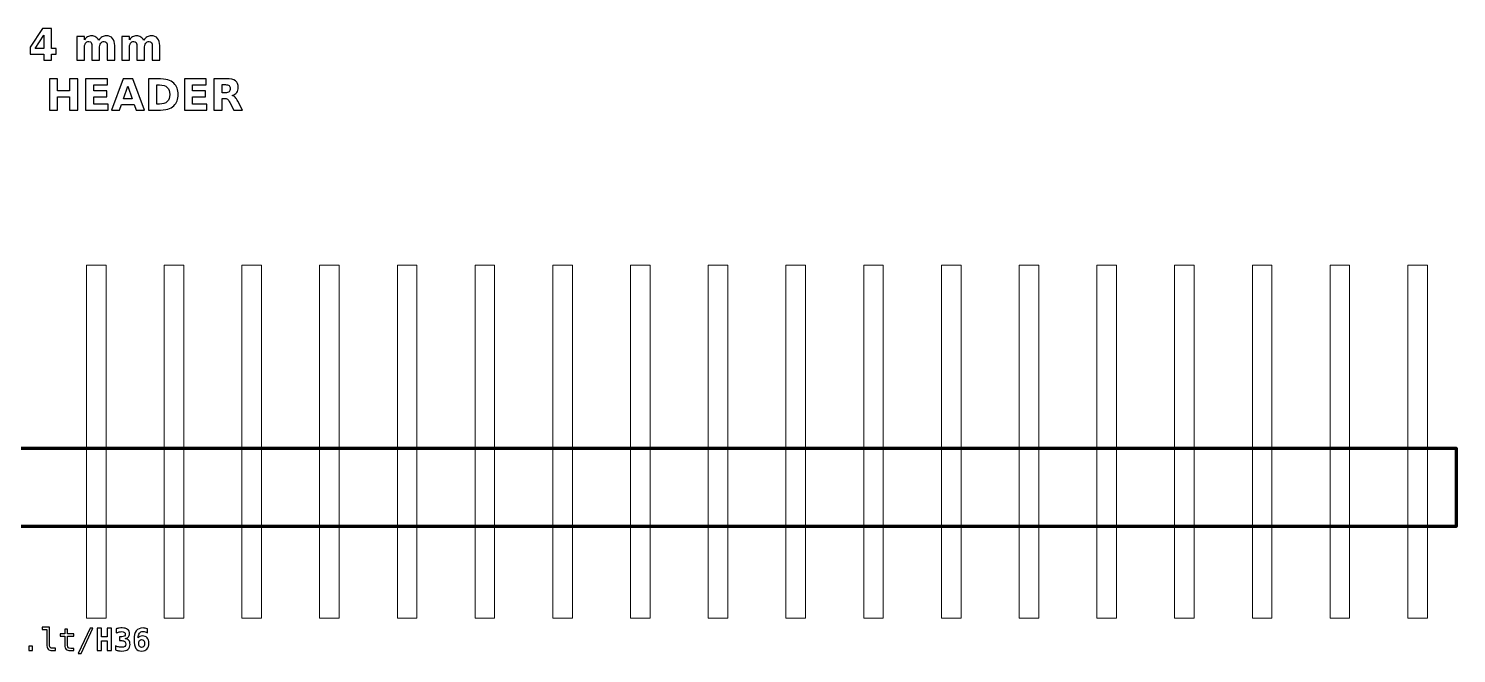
# Model space of a CAD drawing. Header units: centimetres. Extents: x -15.07 to -5.93, y -15.74 to -13.7.
# Drawn here: x -10.594 to -5.928, y -15.743 to -13.7 of the extents above; entities that cross this region are included whole.
import ezdxf

# ---------------------------------------------------------------- set-up
doc = ezdxf.new("R2010")
doc.units = ezdxf.units.CM
doc.header["$MEASUREMENT"] = 0
doc.layers.add('Layer 1', color=7, linetype='Continuous')

msp = doc.modelspace()

# ---------------------------------------------------------------- linework, layer by layer
at = {"layer": 'Layer 1', "color": 7, "lineweight": 20}
for points in [[(-10.405, -15.627), (-10.341, -15.627), (-10.341, -14.473), (-10.405, -14.473), (-10.405, -15.627)], [(-10.151, -15.627), (-10.087, -15.627), (-10.087, -14.473), (-10.151, -14.473), (-10.151, -15.627)], [(-9.897, -15.627), (-9.833, -15.627), (-9.833, -14.473), (-9.897, -14.473), (-9.897, -15.627)], [(-9.643, -15.627), (-9.579, -15.627), (-9.579, -14.473), (-9.643, -14.473), (-9.643, -15.627)], [(-9.389, -15.627), (-9.325, -15.627), (-9.325, -14.473), (-9.389, -14.473), (-9.389, -15.627)], [(-9.135, -15.627), (-9.071, -15.627), (-9.071, -14.473), (-9.135, -14.473), (-9.135, -15.627)], [(-8.881, -15.627), (-8.817, -15.627), (-8.817, -14.473), (-8.881, -14.473), (-8.881, -15.627)], [(-8.627, -15.627), (-8.563, -15.627), (-8.563, -14.473), (-8.627, -14.473), (-8.627, -15.627)], [(-8.373, -15.627), (-8.309, -15.627), (-8.309, -14.473), (-8.373, -14.473), (-8.373, -15.627)], [(-8.119, -15.627), (-8.055, -15.627), (-8.055, -14.473), (-8.119, -14.473), (-8.119, -15.627)], [(-7.865, -15.627), (-7.801, -15.627), (-7.801, -14.473), (-7.865, -14.473), (-7.865, -15.627)], [(-7.611, -15.627), (-7.547, -15.627), (-7.547, -14.473), (-7.611, -14.473), (-7.611, -15.627)], [(-7.357, -15.627), (-7.293, -15.627), (-7.293, -14.473), (-7.357, -14.473), (-7.357, -15.627)], [(-7.103, -15.627), (-7.039, -15.627), (-7.039, -14.473), (-7.103, -14.473), (-7.103, -15.627)], [(-6.849, -15.627), (-6.785, -15.627), (-6.785, -14.473), (-6.849, -14.473), (-6.849, -15.627)], [(-6.595, -15.627), (-6.531, -15.627), (-6.531, -14.473), (-6.595, -14.473), (-6.595, -15.627)], [(-6.341, -15.627), (-6.277, -15.627), (-6.277, -14.473), (-6.341, -14.473), (-6.341, -15.627)], [(-6.087, -15.627), (-6.023, -15.627), (-6.023, -14.473), (-6.087, -14.473), (-6.087, -15.627)]]:
    msp.add_lwpolyline(points, close=True, dxfattribs=at)
at = {"layer": 'Layer 1', "color": 7, "lineweight": 100}
msp.add_lwpolyline([(-15.072, -15.327), (-5.928, -15.327), (-5.928, -15.073), (-15.072, -15.073), (-15.072, -15.327)], close=True, dxfattribs=at)
at = {"layer": 'Layer 1', "color": 250}
for points, knots in [([(-10.54815, -13.6996), (-10.54815, -13.6996), (-10.51865, -13.6996), (-10.51865, -13.6996), (-10.51865, -13.6996), (-10.51865, -13.6996), (-10.51865, -13.76451), (-10.51865, -13.76451), (-10.51865, -13.76451), (-10.51865, -13.76451), (-10.50398, -13.76451), (-10.50398, -13.76451), (-10.50398, -13.76451), (-10.50398, -13.76451), (-10.50398, -13.78373), (-10.50398, -13.78373), (-10.50398, -13.78373), (-10.50398, -13.78373), (-10.51865, -13.78373), (-10.51865, -13.78373), (-10.51865, -13.78373), (-10.51865, -13.78373), (-10.51865, -13.80247), (-10.51865, -13.80247), (-10.51865, -13.80247), (-10.51865, -13.80247), (-10.54372, -13.80247), (-10.54372, -13.80247), (-10.54372, -13.80247), (-10.54372, -13.80247), (-10.54372, -13.78373), (-10.54372, -13.78373), (-10.54372, -13.78373), (-10.54372, -13.78373), (-10.58935, -13.78373), (-10.58935, -13.78373), (-10.58935, -13.78373), (-10.58935, -13.78373), (-10.58935, -13.76098), (-10.58935, -13.76098), (-10.58935, -13.76098), (-10.58935, -13.76098), (-10.54815, -13.6996), (-10.54815, -13.6996)], [0, 0, 0, 0, 0.0909091, 0.0909091, 0.0909091, 0.0909091, 0.1818182, 0.1818182, 0.1818182, 0.1818182, 0.2727273, 0.2727273, 0.2727273, 0.2727273, 0.3636364, 0.3636364, 0.3636364, 0.3636364, 0.4545455, 0.4545455, 0.4545455, 0.4545455, 0.5454545, 0.5454545, 0.5454545, 0.5454545, 0.6363636, 0.6363636, 0.6363636, 0.6363636, 0.7272727, 0.7272727, 0.7272727, 0.7272727, 0.8181818, 0.8181818, 0.8181818, 0.8181818, 0.9090909, 0.9090909, 0.9090909, 0.9090909, 1, 1, 1, 1]), ([(-10.54372, -13.72145), (-10.54372, -13.72145), (-10.57282, -13.76451), (-10.57282, -13.76451), (-10.57282, -13.76451), (-10.57282, -13.76451), (-10.54372, -13.76451), (-10.54372, -13.76451), (-10.54372, -13.76451), (-10.54372, -13.76451), (-10.54372, -13.72145), (-10.54372, -13.72145)], [0, 0, 0, 0, 0.3333333, 0.3333333, 0.3333333, 0.3333333, 0.6666667, 0.6666667, 0.6666667, 0.6666667, 1, 1, 1, 1]), ([(-10.36501, -13.73812), (-10.36188, -13.73335), (-10.35819, -13.7297), (-10.35388, -13.72721), (-10.35388, -13.72721), (-10.34958, -13.72469), (-10.34488, -13.72345), (-10.33973, -13.72345), (-10.33973, -13.72345), (-10.33086, -13.72345), (-10.32411, -13.72618), (-10.31948, -13.73166), (-10.31948, -13.73166), (-10.31484, -13.73711), (-10.31251, -13.74506), (-10.31251, -13.75548), (-10.31251, -13.75548), (-10.31251, -13.75548), (-10.31251, -13.80247), (-10.31251, -13.80247), (-10.31251, -13.80247), (-10.31251, -13.80247), (-10.33733, -13.80247), (-10.33733, -13.80247), (-10.33733, -13.80247), (-10.33733, -13.80247), (-10.33733, -13.76223), (-10.33733, -13.76223), (-10.33733, -13.76223), (-10.33728, -13.76164), (-10.33726, -13.76103), (-10.33723, -13.76037), (-10.33723, -13.76037), (-10.33721, -13.75974), (-10.33719, -13.75882), (-10.33719, -13.75762), (-10.33719, -13.75762), (-10.33719, -13.75216), (-10.33798, -13.74819), (-10.33961, -13.74574), (-10.33961, -13.74574), (-10.34121, -13.74327), (-10.34379, -13.74205), (-10.34737, -13.74205), (-10.34737, -13.74205), (-10.35207, -13.74205), (-10.35567, -13.74398), (-10.35823, -13.74784), (-10.35823, -13.74784), (-10.36077, -13.75169), (-10.36209, -13.75727), (-10.36219, -13.76458), (-10.36219, -13.76458), (-10.36219, -13.76458), (-10.36219, -13.80247), (-10.36219, -13.80247), (-10.36219, -13.80247), (-10.36219, -13.80247), (-10.387, -13.80247), (-10.387, -13.80247), (-10.387, -13.80247), (-10.387, -13.80247), (-10.387, -13.76223), (-10.387, -13.76223), (-10.387, -13.76223), (-10.387, -13.75369), (-10.38773, -13.74819), (-10.38921, -13.74574), (-10.38921, -13.74574), (-10.39067, -13.74327), (-10.39328, -13.74205), (-10.39704, -13.74205), (-10.39704, -13.74205), (-10.40179, -13.74205), (-10.40544, -13.744), (-10.408, -13.74788), (-10.408, -13.74788), (-10.41056, -13.75176), (-10.41186, -13.75729), (-10.41186, -13.76451), (-10.41186, -13.76451), (-10.41186, -13.76451), (-10.41186, -13.80247), (-10.41186, -13.80247), (-10.41186, -13.80247), (-10.41186, -13.80247), (-10.43667, -13.80247), (-10.43667, -13.80247), (-10.43667, -13.80247), (-10.43667, -13.80247), (-10.43667, -13.72531), (-10.43667, -13.72531), (-10.43667, -13.72531), (-10.43667, -13.72531), (-10.41186, -13.72531), (-10.41186, -13.72531), (-10.41186, -13.72531), (-10.41186, -13.72531), (-10.41186, -13.73662), (-10.41186, -13.73662), (-10.41186, -13.73662), (-10.40882, -13.73224), (-10.40534, -13.72898), (-10.40141, -13.72676), (-10.40141, -13.72676), (-10.39749, -13.72455), (-10.39316, -13.72345), (-10.38843, -13.72345), (-10.38843, -13.72345), (-10.38312, -13.72345), (-10.37839, -13.72474), (-10.37432, -13.72731), (-10.37432, -13.72731), (-10.37023, -13.72989), (-10.36712, -13.73349), (-10.36501, -13.73812)], [0, 0, 0, 0, 0.0344828, 0.0344828, 0.0344828, 0.0344828, 0.0689655, 0.0689655, 0.0689655, 0.0689655, 0.1034483, 0.1034483, 0.1034483, 0.1034483, 0.137931, 0.137931, 0.137931, 0.137931, 0.1724138, 0.1724138, 0.1724138, 0.1724138, 0.2068966, 0.2068966, 0.2068966, 0.2068966, 0.2413793, 0.2413793, 0.2413793, 0.2413793, 0.2758621, 0.2758621, 0.2758621, 0.2758621, 0.3103448, 0.3103448, 0.3103448, 0.3103448, 0.3448276, 0.3448276, 0.3448276, 0.3448276, 0.3793103, 0.3793103, 0.3793103, 0.3793103, 0.4137931, 0.4137931, 0.4137931, 0.4137931, 0.4482759, 0.4482759, 0.4482759, 0.4482759, 0.4827586, 0.4827586, 0.4827586, 0.4827586, 0.5172414, 0.5172414, 0.5172414, 0.5172414, 0.5517241, 0.5517241, 0.5517241, 0.5517241, 0.5862069, 0.5862069, 0.5862069, 0.5862069, 0.6206897, 0.6206897, 0.6206897, 0.6206897, 0.6551724, 0.6551724, 0.6551724, 0.6551724, 0.6896552, 0.6896552, 0.6896552, 0.6896552, 0.7241379, 0.7241379, 0.7241379, 0.7241379, 0.7586207, 0.7586207, 0.7586207, 0.7586207, 0.7931034, 0.7931034, 0.7931034, 0.7931034, 0.8275862, 0.8275862, 0.8275862, 0.8275862, 0.862069, 0.862069, 0.862069, 0.862069, 0.8965517, 0.8965517, 0.8965517, 0.8965517, 0.9310345, 0.9310345, 0.9310345, 0.9310345, 0.9655172, 0.9655172, 0.9655172, 0.9655172, 1, 1, 1, 1]), ([(-10.21797, -13.73812), (-10.21484, -13.73335), (-10.21115, -13.7297), (-10.20684, -13.72721), (-10.20684, -13.72721), (-10.20254, -13.72469), (-10.19784, -13.72345), (-10.19269, -13.72345), (-10.19269, -13.72345), (-10.18382, -13.72345), (-10.17707, -13.72618), (-10.17244, -13.73166), (-10.17244, -13.73166), (-10.1678, -13.73711), (-10.16547, -13.74506), (-10.16547, -13.75548), (-10.16547, -13.75548), (-10.16547, -13.75548), (-10.16547, -13.80247), (-10.16547, -13.80247), (-10.16547, -13.80247), (-10.16547, -13.80247), (-10.19029, -13.80247), (-10.19029, -13.80247), (-10.19029, -13.80247), (-10.19029, -13.80247), (-10.19029, -13.76223), (-10.19029, -13.76223), (-10.19029, -13.76223), (-10.19024, -13.76164), (-10.19022, -13.76103), (-10.19019, -13.76037), (-10.19019, -13.76037), (-10.19017, -13.75974), (-10.19015, -13.75882), (-10.19015, -13.75762), (-10.19015, -13.75762), (-10.19015, -13.75216), (-10.19094, -13.74819), (-10.19257, -13.74574), (-10.19257, -13.74574), (-10.19417, -13.74327), (-10.19675, -13.74205), (-10.20033, -13.74205), (-10.20033, -13.74205), (-10.20503, -13.74205), (-10.20863, -13.74398), (-10.21119, -13.74784), (-10.21119, -13.74784), (-10.21373, -13.75169), (-10.21505, -13.75727), (-10.21515, -13.76458), (-10.21515, -13.76458), (-10.21515, -13.76458), (-10.21515, -13.80247), (-10.21515, -13.80247), (-10.21515, -13.80247), (-10.21515, -13.80247), (-10.23996, -13.80247), (-10.23996, -13.80247), (-10.23996, -13.80247), (-10.23996, -13.80247), (-10.23996, -13.76223), (-10.23996, -13.76223), (-10.23996, -13.76223), (-10.23996, -13.75369), (-10.24069, -13.74819), (-10.24217, -13.74574), (-10.24217, -13.74574), (-10.24363, -13.74327), (-10.24624, -13.74205), (-10.25, -13.74205), (-10.25, -13.74205), (-10.25475, -13.74205), (-10.2584, -13.744), (-10.26096, -13.74788), (-10.26096, -13.74788), (-10.26352, -13.75176), (-10.26482, -13.75729), (-10.26482, -13.76451), (-10.26482, -13.76451), (-10.26482, -13.76451), (-10.26482, -13.80247), (-10.26482, -13.80247), (-10.26482, -13.80247), (-10.26482, -13.80247), (-10.28963, -13.80247), (-10.28963, -13.80247), (-10.28963, -13.80247), (-10.28963, -13.80247), (-10.28963, -13.72531), (-10.28963, -13.72531), (-10.28963, -13.72531), (-10.28963, -13.72531), (-10.26482, -13.72531), (-10.26482, -13.72531), (-10.26482, -13.72531), (-10.26482, -13.72531), (-10.26482, -13.73662), (-10.26482, -13.73662), (-10.26482, -13.73662), (-10.26178, -13.73224), (-10.2583, -13.72898), (-10.25437, -13.72676), (-10.25437, -13.72676), (-10.25045, -13.72455), (-10.24612, -13.72345), (-10.24139, -13.72345), (-10.24139, -13.72345), (-10.23608, -13.72345), (-10.23135, -13.72474), (-10.22728, -13.72731), (-10.22728, -13.72731), (-10.22319, -13.72989), (-10.22008, -13.73349), (-10.21797, -13.73812)], [0, 0, 0, 0, 0.0344828, 0.0344828, 0.0344828, 0.0344828, 0.0689655, 0.0689655, 0.0689655, 0.0689655, 0.1034483, 0.1034483, 0.1034483, 0.1034483, 0.137931, 0.137931, 0.137931, 0.137931, 0.1724138, 0.1724138, 0.1724138, 0.1724138, 0.2068966, 0.2068966, 0.2068966, 0.2068966, 0.2413793, 0.2413793, 0.2413793, 0.2413793, 0.2758621, 0.2758621, 0.2758621, 0.2758621, 0.3103448, 0.3103448, 0.3103448, 0.3103448, 0.3448276, 0.3448276, 0.3448276, 0.3448276, 0.3793103, 0.3793103, 0.3793103, 0.3793103, 0.4137931, 0.4137931, 0.4137931, 0.4137931, 0.4482759, 0.4482759, 0.4482759, 0.4482759, 0.4827586, 0.4827586, 0.4827586, 0.4827586, 0.5172414, 0.5172414, 0.5172414, 0.5172414, 0.5517241, 0.5517241, 0.5517241, 0.5517241, 0.5862069, 0.5862069, 0.5862069, 0.5862069, 0.6206897, 0.6206897, 0.6206897, 0.6206897, 0.6551724, 0.6551724, 0.6551724, 0.6551724, 0.6896552, 0.6896552, 0.6896552, 0.6896552, 0.7241379, 0.7241379, 0.7241379, 0.7241379, 0.7586207, 0.7586207, 0.7586207, 0.7586207, 0.7931034, 0.7931034, 0.7931034, 0.7931034, 0.8275862, 0.8275862, 0.8275862, 0.8275862, 0.862069, 0.862069, 0.862069, 0.862069, 0.8965517, 0.8965517, 0.8965517, 0.8965517, 0.9310345, 0.9310345, 0.9310345, 0.9310345, 0.9655172, 0.9655172, 0.9655172, 0.9655172, 1, 1, 1, 1]), ([(-10.52566, -13.86385), (-10.52566, -13.86385), (-10.49913, -13.86385), (-10.49913, -13.86385), (-10.49913, -13.86385), (-10.49913, -13.86385), (-10.49913, -13.90306), (-10.49913, -13.90306), (-10.49913, -13.90306), (-10.49913, -13.90306), (-10.46, -13.90306), (-10.46, -13.90306), (-10.46, -13.90306), (-10.46, -13.90306), (-10.46, -13.86385), (-10.46, -13.86385), (-10.46, -13.86385), (-10.46, -13.86385), (-10.43347, -13.86385), (-10.43347, -13.86385), (-10.43347, -13.86385), (-10.43347, -13.86385), (-10.43347, -13.96672), (-10.43347, -13.96672), (-10.43347, -13.96672), (-10.43347, -13.96672), (-10.46, -13.96672), (-10.46, -13.96672), (-10.46, -13.96672), (-10.46, -13.96672), (-10.46, -13.92312), (-10.46, -13.92312), (-10.46, -13.92312), (-10.46, -13.92312), (-10.49913, -13.92312), (-10.49913, -13.92312), (-10.49913, -13.92312), (-10.49913, -13.92312), (-10.49913, -13.96672), (-10.49913, -13.96672), (-10.49913, -13.96672), (-10.49913, -13.96672), (-10.52566, -13.96672), (-10.52566, -13.96672), (-10.52566, -13.96672), (-10.52566, -13.96672), (-10.52566, -13.86385), (-10.52566, -13.86385)], [0, 0, 0, 0, 0.0833333, 0.0833333, 0.0833333, 0.0833333, 0.1666667, 0.1666667, 0.1666667, 0.1666667, 0.25, 0.25, 0.25, 0.25, 0.3333333, 0.3333333, 0.3333333, 0.3333333, 0.4166667, 0.4166667, 0.4166667, 0.4166667, 0.5, 0.5, 0.5, 0.5, 0.5833333, 0.5833333, 0.5833333, 0.5833333, 0.6666667, 0.6666667, 0.6666667, 0.6666667, 0.75, 0.75, 0.75, 0.75, 0.8333333, 0.8333333, 0.8333333, 0.8333333, 0.9166667, 0.9166667, 0.9166667, 0.9166667, 1, 1, 1, 1]), ([(-10.40757, -13.86385), (-10.40757, -13.86385), (-10.33598, -13.86385), (-10.33598, -13.86385), (-10.33598, -13.86385), (-10.33598, -13.86385), (-10.33598, -13.88391), (-10.33598, -13.88391), (-10.33598, -13.88391), (-10.33598, -13.88391), (-10.38104, -13.88391), (-10.38104, -13.88391), (-10.38104, -13.88391), (-10.38104, -13.88391), (-10.38104, -13.90306), (-10.38104, -13.90306), (-10.38104, -13.90306), (-10.38104, -13.90306), (-10.33869, -13.90306), (-10.33869, -13.90306), (-10.33869, -13.90306), (-10.33869, -13.90306), (-10.33869, -13.92312), (-10.33869, -13.92312), (-10.33869, -13.92312), (-10.33869, -13.92312), (-10.38104, -13.92312), (-10.38104, -13.92312), (-10.38104, -13.92312), (-10.38104, -13.92312), (-10.38104, -13.94666), (-10.38104, -13.94666), (-10.38104, -13.94666), (-10.38104, -13.94666), (-10.33448, -13.94666), (-10.33448, -13.94666), (-10.33448, -13.94666), (-10.33448, -13.94666), (-10.33448, -13.96672), (-10.33448, -13.96672), (-10.33448, -13.96672), (-10.33448, -13.96672), (-10.40757, -13.96672), (-10.40757, -13.96672), (-10.40757, -13.96672), (-10.40757, -13.96672), (-10.40757, -13.86385), (-10.40757, -13.86385)], [0, 0, 0, 0, 0.0833333, 0.0833333, 0.0833333, 0.0833333, 0.1666667, 0.1666667, 0.1666667, 0.1666667, 0.25, 0.25, 0.25, 0.25, 0.3333333, 0.3333333, 0.3333333, 0.3333333, 0.4166667, 0.4166667, 0.4166667, 0.4166667, 0.5, 0.5, 0.5, 0.5, 0.5833333, 0.5833333, 0.5833333, 0.5833333, 0.6666667, 0.6666667, 0.6666667, 0.6666667, 0.75, 0.75, 0.75, 0.75, 0.8333333, 0.8333333, 0.8333333, 0.8333333, 0.9166667, 0.9166667, 0.9166667, 0.9166667, 1, 1, 1, 1]), ([(-10.24875, -13.948), (-10.24875, -13.948), (-10.29024, -13.948), (-10.29024, -13.948), (-10.29024, -13.948), (-10.29024, -13.948), (-10.29678, -13.96672), (-10.29678, -13.96672), (-10.29678, -13.96672), (-10.29678, -13.96672), (-10.32345, -13.96672), (-10.32345, -13.96672), (-10.32345, -13.96672), (-10.32345, -13.96672), (-10.28535, -13.86385), (-10.28535, -13.86385), (-10.28535, -13.86385), (-10.28535, -13.86385), (-10.25372, -13.86385), (-10.25372, -13.86385), (-10.25372, -13.86385), (-10.25372, -13.86385), (-10.21562, -13.96672), (-10.21562, -13.96672), (-10.21562, -13.96672), (-10.21562, -13.96672), (-10.24229, -13.96672), (-10.24229, -13.96672), (-10.24229, -13.96672), (-10.24229, -13.96672), (-10.24875, -13.948), (-10.24875, -13.948)], [0, 0, 0, 0, 0.125, 0.125, 0.125, 0.125, 0.25, 0.25, 0.25, 0.25, 0.375, 0.375, 0.375, 0.375, 0.5, 0.5, 0.5, 0.5, 0.625, 0.625, 0.625, 0.625, 0.75, 0.75, 0.75, 0.75, 0.875, 0.875, 0.875, 0.875, 1, 1, 1, 1]), ([(-10.28363, -13.9289), (-10.28363, -13.9289), (-10.25543, -13.9289), (-10.25543, -13.9289), (-10.25543, -13.9289), (-10.25543, -13.9289), (-10.2695, -13.88798), (-10.2695, -13.88798), (-10.2695, -13.88798), (-10.2695, -13.88798), (-10.28363, -13.9289), (-10.28363, -13.9289)], [0, 0, 0, 0, 0.3333333, 0.3333333, 0.3333333, 0.3333333, 0.6666667, 0.6666667, 0.6666667, 0.6666667, 1, 1, 1, 1]), ([(-10.20195, -13.86385), (-10.20195, -13.86385), (-10.17396, -13.86385), (-10.17396, -13.86385), (-10.17396, -13.86385), (-10.15835, -13.86385), (-10.14673, -13.86496), (-10.13909, -13.86719), (-10.13909, -13.86719), (-10.13144, -13.86942), (-10.12488, -13.87319), (-10.1194, -13.87853), (-10.1194, -13.87853), (-10.11458, -13.88316), (-10.11101, -13.88852), (-10.10865, -13.89459), (-10.10865, -13.89459), (-10.10633, -13.90063), (-10.10515, -13.9075), (-10.10515, -13.91519), (-10.10515, -13.91519), (-10.10515, -13.92295), (-10.10633, -13.92987), (-10.10865, -13.93596), (-10.10865, -13.93596), (-10.11101, -13.94205), (-10.11458, -13.94741), (-10.1194, -13.95204), (-10.1194, -13.95204), (-10.12493, -13.95738), (-10.13154, -13.96115), (-10.13925, -13.96338), (-10.13925, -13.96338), (-10.14697, -13.96561), (-10.15854, -13.96672), (-10.17396, -13.96672), (-10.17396, -13.96672), (-10.17396, -13.96672), (-10.20195, -13.96672), (-10.20195, -13.96672), (-10.20195, -13.96672), (-10.20195, -13.96672), (-10.20195, -13.86385), (-10.20195, -13.86385)], [0, 0, 0, 0, 0.0909091, 0.0909091, 0.0909091, 0.0909091, 0.1818182, 0.1818182, 0.1818182, 0.1818182, 0.2727273, 0.2727273, 0.2727273, 0.2727273, 0.3636364, 0.3636364, 0.3636364, 0.3636364, 0.4545455, 0.4545455, 0.4545455, 0.4545455, 0.5454545, 0.5454545, 0.5454545, 0.5454545, 0.6363636, 0.6363636, 0.6363636, 0.6363636, 0.7272727, 0.7272727, 0.7272727, 0.7272727, 0.8181818, 0.8181818, 0.8181818, 0.8181818, 0.9090909, 0.9090909, 0.9090909, 0.9090909, 1, 1, 1, 1]), ([(-10.17542, -13.88391), (-10.17542, -13.88391), (-10.17542, -13.94666), (-10.17542, -13.94666), (-10.17542, -13.94666), (-10.17542, -13.94666), (-10.16592, -13.94666), (-10.16592, -13.94666), (-10.16592, -13.94666), (-10.15508, -13.94666), (-10.1468, -13.94398), (-10.14109, -13.93859), (-10.14109, -13.93859), (-10.13537, -13.93323), (-10.1325, -13.92542), (-10.1325, -13.91519), (-10.1325, -13.91519), (-10.1325, -13.90498), (-10.13535, -13.89722), (-10.14104, -13.89191), (-10.14104, -13.89191), (-10.14673, -13.88657), (-10.15503, -13.88391), (-10.16592, -13.88391), (-10.16592, -13.88391), (-10.16592, -13.88391), (-10.17542, -13.88391), (-10.17542, -13.88391)], [0, 0, 0, 0, 0.1428571, 0.1428571, 0.1428571, 0.1428571, 0.2857143, 0.2857143, 0.2857143, 0.2857143, 0.4285714, 0.4285714, 0.4285714, 0.4285714, 0.5714286, 0.5714286, 0.5714286, 0.5714286, 0.7142857, 0.7142857, 0.7142857, 0.7142857, 0.8571429, 0.8571429, 0.8571429, 0.8571429, 1, 1, 1, 1]), ([(-10.08483, -13.86385), (-10.08483, -13.86385), (-10.01324, -13.86385), (-10.01324, -13.86385), (-10.01324, -13.86385), (-10.01324, -13.86385), (-10.01324, -13.88391), (-10.01324, -13.88391), (-10.01324, -13.88391), (-10.01324, -13.88391), (-10.0583, -13.88391), (-10.0583, -13.88391), (-10.0583, -13.88391), (-10.0583, -13.88391), (-10.0583, -13.90306), (-10.0583, -13.90306), (-10.0583, -13.90306), (-10.0583, -13.90306), (-10.01595, -13.90306), (-10.01595, -13.90306), (-10.01595, -13.90306), (-10.01595, -13.90306), (-10.01595, -13.92312), (-10.01595, -13.92312), (-10.01595, -13.92312), (-10.01595, -13.92312), (-10.0583, -13.92312), (-10.0583, -13.92312), (-10.0583, -13.92312), (-10.0583, -13.92312), (-10.0583, -13.94666), (-10.0583, -13.94666), (-10.0583, -13.94666), (-10.0583, -13.94666), (-10.01174, -13.94666), (-10.01174, -13.94666), (-10.01174, -13.94666), (-10.01174, -13.94666), (-10.01174, -13.96672), (-10.01174, -13.96672), (-10.01174, -13.96672), (-10.01174, -13.96672), (-10.08483, -13.96672), (-10.08483, -13.96672), (-10.08483, -13.96672), (-10.08483, -13.96672), (-10.08483, -13.86385), (-10.08483, -13.86385)], [0, 0, 0, 0, 0.0833333, 0.0833333, 0.0833333, 0.0833333, 0.1666667, 0.1666667, 0.1666667, 0.1666667, 0.25, 0.25, 0.25, 0.25, 0.3333333, 0.3333333, 0.3333333, 0.3333333, 0.4166667, 0.4166667, 0.4166667, 0.4166667, 0.5, 0.5, 0.5, 0.5, 0.5833333, 0.5833333, 0.5833333, 0.5833333, 0.6666667, 0.6666667, 0.6666667, 0.6666667, 0.75, 0.75, 0.75, 0.75, 0.8333333, 0.8333333, 0.8333333, 0.8333333, 0.9166667, 0.9166667, 0.9166667, 0.9166667, 1, 1, 1, 1]), ([(-9.9619, -13.9278), (-9.9619, -13.9278), (-9.9619, -13.96672), (-9.9619, -13.96672), (-9.9619, -13.96672), (-9.9619, -13.96672), (-9.98843, -13.96672), (-9.98843, -13.96672), (-9.98843, -13.96672), (-9.98843, -13.96672), (-9.98843, -13.86385), (-9.98843, -13.86385), (-9.98843, -13.86385), (-9.98843, -13.86385), (-9.94791, -13.86385), (-9.94791, -13.86385), (-9.94791, -13.86385), (-9.93436, -13.86385), (-9.92441, -13.86613), (-9.91811, -13.87067), (-9.91811, -13.87067), (-9.91179, -13.87521), (-9.90863, -13.88241), (-9.90863, -13.89224), (-9.90863, -13.89224), (-9.90863, -13.89903), (-9.91028, -13.90463), (-9.91355, -13.90898), (-9.91355, -13.90898), (-9.91684, -13.91336), (-9.9218, -13.91658), (-9.92841, -13.91863), (-9.92841, -13.91863), (-9.92479, -13.91947), (-9.92152, -13.92133), (-9.91865, -13.92425), (-9.91865, -13.92425), (-9.91578, -13.92716), (-9.91289, -13.93158), (-9.90995, -13.93751), (-9.90995, -13.93751), (-9.90995, -13.93751), (-9.89553, -13.96672), (-9.89553, -13.96672), (-9.89553, -13.96672), (-9.89553, -13.96672), (-9.9238, -13.96672), (-9.9238, -13.96672), (-9.9238, -13.96672), (-9.9238, -13.96672), (-9.93634, -13.94116), (-9.93634, -13.94116), (-9.93634, -13.94116), (-9.93885, -13.93603), (-9.94142, -13.9325), (-9.94403, -13.93062), (-9.94403, -13.93062), (-9.94662, -13.92874), (-9.95007, -13.9278), (-9.9544, -13.9278), (-9.9544, -13.9278), (-9.9544, -13.9278), (-9.9619, -13.9278), (-9.9619, -13.9278)], [0, 0, 0, 0, 0.0625, 0.0625, 0.0625, 0.0625, 0.125, 0.125, 0.125, 0.125, 0.1875, 0.1875, 0.1875, 0.1875, 0.25, 0.25, 0.25, 0.25, 0.3125, 0.3125, 0.3125, 0.3125, 0.375, 0.375, 0.375, 0.375, 0.4375, 0.4375, 0.4375, 0.4375, 0.5, 0.5, 0.5, 0.5, 0.5625, 0.5625, 0.5625, 0.5625, 0.625, 0.625, 0.625, 0.625, 0.6875, 0.6875, 0.6875, 0.6875, 0.75, 0.75, 0.75, 0.75, 0.8125, 0.8125, 0.8125, 0.8125, 0.875, 0.875, 0.875, 0.875, 0.9375, 0.9375, 0.9375, 0.9375, 1, 1, 1, 1]), ([(-9.95073, -13.90948), (-9.94518, -13.90948), (-9.94118, -13.90844), (-9.93878, -13.90637), (-9.93878, -13.90637), (-9.93636, -13.9043), (-9.93516, -13.90089), (-9.93516, -13.89616), (-9.93516, -13.89616), (-9.93516, -13.89148), (-9.93636, -13.88812), (-9.93878, -13.8861), (-9.93878, -13.8861), (-9.94118, -13.88408), (-9.94518, -13.88307), (-9.95073, -13.88307), (-9.95073, -13.88307), (-9.95073, -13.88307), (-9.9619, -13.88307), (-9.9619, -13.88307), (-9.9619, -13.88307), (-9.9619, -13.88307), (-9.9619, -13.90948), (-9.9619, -13.90948), (-9.9619, -13.90948), (-9.9619, -13.90948), (-9.95073, -13.90948), (-9.95073, -13.90948)], [0, 0, 0, 0, 0.1428571, 0.1428571, 0.1428571, 0.1428571, 0.2857143, 0.2857143, 0.2857143, 0.2857143, 0.4285714, 0.4285714, 0.4285714, 0.4285714, 0.5714286, 0.5714286, 0.5714286, 0.5714286, 0.7142857, 0.7142857, 0.7142857, 0.7142857, 0.8571429, 0.8571429, 0.8571429, 0.8571429, 1, 1, 1, 1]), ([(-10.52577, -15.7138), (-10.52577, -15.71784), (-10.52503, -15.72087), (-10.52355, -15.72292), (-10.52355, -15.72292), (-10.52207, -15.72497), (-10.51988, -15.726), (-10.51698, -15.726), (-10.51698, -15.726), (-10.51698, -15.726), (-10.50648, -15.726), (-10.50648, -15.726), (-10.50648, -15.726), (-10.50648, -15.726), (-10.50648, -15.73362), (-10.50648, -15.73362), (-10.50648, -15.73362), (-10.50648, -15.73362), (-10.51785, -15.73362), (-10.51785, -15.73362), (-10.51785, -15.73362), (-10.52323, -15.73362), (-10.52738, -15.73189), (-10.53033, -15.72844), (-10.53033, -15.72844), (-10.53328, -15.72499), (-10.53475, -15.7201), (-10.53475, -15.7138), (-10.53475, -15.7138), (-10.53475, -15.7138), (-10.53475, -15.66413), (-10.53475, -15.66413), (-10.53475, -15.66413), (-10.53475, -15.66413), (-10.54915, -15.66413), (-10.54915, -15.66413), (-10.54915, -15.66413), (-10.54915, -15.66413), (-10.54915, -15.6571), (-10.54915, -15.6571), (-10.54915, -15.6571), (-10.54915, -15.6571), (-10.52577, -15.6571), (-10.52577, -15.6571), (-10.52577, -15.6571), (-10.52577, -15.6571), (-10.52577, -15.7138), (-10.52577, -15.7138)], [0, 0, 0, 0, 0.0833333, 0.0833333, 0.0833333, 0.0833333, 0.1666667, 0.1666667, 0.1666667, 0.1666667, 0.25, 0.25, 0.25, 0.25, 0.3333333, 0.3333333, 0.3333333, 0.3333333, 0.4166667, 0.4166667, 0.4166667, 0.4166667, 0.5, 0.5, 0.5, 0.5, 0.5833333, 0.5833333, 0.5833333, 0.5833333, 0.6666667, 0.6666667, 0.6666667, 0.6666667, 0.75, 0.75, 0.75, 0.75, 0.8333333, 0.8333333, 0.8333333, 0.8333333, 0.9166667, 0.9166667, 0.9166667, 0.9166667, 1, 1, 1, 1]), ([(-10.46677, -15.6634), (-10.46677, -15.6634), (-10.46677, -15.67893), (-10.46677, -15.67893), (-10.46677, -15.67893), (-10.46677, -15.67893), (-10.44635, -15.67893), (-10.44635, -15.67893), (-10.44635, -15.67893), (-10.44635, -15.67893), (-10.44635, -15.68592), (-10.44635, -15.68592), (-10.44635, -15.68592), (-10.44635, -15.68592), (-10.46677, -15.68592), (-10.46677, -15.68592), (-10.46677, -15.68592), (-10.46677, -15.68592), (-10.46677, -15.7156), (-10.46677, -15.7156), (-10.46677, -15.7156), (-10.46677, -15.71964), (-10.46601, -15.72245), (-10.46447, -15.72404), (-10.46447, -15.72404), (-10.46294, -15.72564), (-10.46027, -15.72644), (-10.45647, -15.72644), (-10.45647, -15.72644), (-10.45647, -15.72644), (-10.44635, -15.72644), (-10.44635, -15.72644), (-10.44635, -15.72644), (-10.44635, -15.72644), (-10.44635, -15.73362), (-10.44635, -15.73362), (-10.44635, -15.73362), (-10.44635, -15.73362), (-10.45734, -15.73362), (-10.45734, -15.73362), (-10.45734, -15.73362), (-10.46409, -15.73362), (-10.46884, -15.73227), (-10.47161, -15.72957), (-10.47161, -15.72957), (-10.47437, -15.72687), (-10.47576, -15.7222), (-10.47576, -15.7156), (-10.47576, -15.7156), (-10.47576, -15.7156), (-10.47576, -15.68592), (-10.47576, -15.68592), (-10.47576, -15.68592), (-10.47576, -15.68592), (-10.49036, -15.68592), (-10.49036, -15.68592), (-10.49036, -15.68592), (-10.49036, -15.68592), (-10.49036, -15.67893), (-10.49036, -15.67893), (-10.49036, -15.67893), (-10.49036, -15.67893), (-10.47576, -15.67893), (-10.47576, -15.67893), (-10.47576, -15.67893), (-10.47576, -15.67893), (-10.47576, -15.6634), (-10.47576, -15.6634), (-10.47576, -15.6634), (-10.47576, -15.6634), (-10.46677, -15.6634), (-10.46677, -15.6634)], [0, 0, 0, 0, 0.0555556, 0.0555556, 0.0555556, 0.0555556, 0.1111111, 0.1111111, 0.1111111, 0.1111111, 0.1666667, 0.1666667, 0.1666667, 0.1666667, 0.2222222, 0.2222222, 0.2222222, 0.2222222, 0.2777778, 0.2777778, 0.2777778, 0.2777778, 0.3333333, 0.3333333, 0.3333333, 0.3333333, 0.3888889, 0.3888889, 0.3888889, 0.3888889, 0.4444444, 0.4444444, 0.4444444, 0.4444444, 0.5, 0.5, 0.5, 0.5, 0.5555556, 0.5555556, 0.5555556, 0.5555556, 0.6111111, 0.6111111, 0.6111111, 0.6111111, 0.6666667, 0.6666667, 0.6666667, 0.6666667, 0.7222222, 0.7222222, 0.7222222, 0.7222222, 0.7777778, 0.7777778, 0.7777778, 0.7777778, 0.8333333, 0.8333333, 0.8333333, 0.8333333, 0.8888889, 0.8888889, 0.8888889, 0.8888889, 0.9444444, 0.9444444, 0.9444444, 0.9444444, 1, 1, 1, 1]), ([(-10.39313, -15.66071), (-10.39313, -15.66071), (-10.38384, -15.66071), (-10.38384, -15.66071), (-10.38384, -15.66071), (-10.38384, -15.66071), (-10.42223, -15.7429), (-10.42223, -15.7429), (-10.42223, -15.7429), (-10.42223, -15.7429), (-10.43157, -15.7429), (-10.43157, -15.7429), (-10.43157, -15.7429), (-10.43157, -15.7429), (-10.39313, -15.66071), (-10.39313, -15.66071)], [0, 0, 0, 0, 0.25, 0.25, 0.25, 0.25, 0.5, 0.5, 0.5, 0.5, 0.75, 0.75, 0.75, 0.75, 1, 1, 1, 1]), ([(-10.36966, -15.66071), (-10.36966, -15.66071), (-10.35525, -15.66071), (-10.35525, -15.66071), (-10.35525, -15.66071), (-10.35525, -15.66071), (-10.35525, -15.6885), (-10.35525, -15.6885), (-10.35525, -15.6885), (-10.35525, -15.6885), (-10.33722, -15.6885), (-10.33722, -15.6885), (-10.33722, -15.6885), (-10.33722, -15.6885), (-10.33722, -15.66071), (-10.33722, -15.66071), (-10.33722, -15.66071), (-10.33722, -15.66071), (-10.32282, -15.66071), (-10.32282, -15.66071), (-10.32282, -15.66071), (-10.32282, -15.66071), (-10.32282, -15.73362), (-10.32282, -15.73362), (-10.32282, -15.73362), (-10.32282, -15.73362), (-10.33722, -15.73362), (-10.33722, -15.73362), (-10.33722, -15.73362), (-10.33722, -15.73362), (-10.33722, -15.7012), (-10.33722, -15.7012), (-10.33722, -15.7012), (-10.33722, -15.7012), (-10.35525, -15.7012), (-10.35525, -15.7012), (-10.35525, -15.7012), (-10.35525, -15.7012), (-10.35525, -15.73362), (-10.35525, -15.73362), (-10.35525, -15.73362), (-10.35525, -15.73362), (-10.36966, -15.73362), (-10.36966, -15.73362), (-10.36966, -15.73362), (-10.36966, -15.73362), (-10.36966, -15.66071), (-10.36966, -15.66071)], [0, 0, 0, 0, 0.0833333, 0.0833333, 0.0833333, 0.0833333, 0.1666667, 0.1666667, 0.1666667, 0.1666667, 0.25, 0.25, 0.25, 0.25, 0.3333333, 0.3333333, 0.3333333, 0.3333333, 0.4166667, 0.4166667, 0.4166667, 0.4166667, 0.5, 0.5, 0.5, 0.5, 0.5833333, 0.5833333, 0.5833333, 0.5833333, 0.6666667, 0.6666667, 0.6666667, 0.6666667, 0.75, 0.75, 0.75, 0.75, 0.8333333, 0.8333333, 0.8333333, 0.8333333, 0.9166667, 0.9166667, 0.9166667, 0.9166667, 1, 1, 1, 1]), ([(-10.28933, -15.701), (-10.28933, -15.701), (-10.29704, -15.701), (-10.29704, -15.701), (-10.29704, -15.701), (-10.29704, -15.701), (-10.29704, -15.6883), (-10.29704, -15.6883), (-10.29704, -15.6883), (-10.29704, -15.6883), (-10.28933, -15.6883), (-10.28933, -15.6883), (-10.28933, -15.6883), (-10.28576, -15.6883), (-10.28298, -15.6876), (-10.28101, -15.68618), (-10.28101, -15.68618), (-10.27904, -15.68477), (-10.27806, -15.68276), (-10.27806, -15.6802), (-10.27806, -15.6802), (-10.27806, -15.6775), (-10.27904, -15.67538), (-10.28101, -15.67386), (-10.28101, -15.67386), (-10.28298, -15.67235), (-10.28576, -15.6716), (-10.28933, -15.6716), (-10.28933, -15.6716), (-10.29206, -15.6716), (-10.29499, -15.67195), (-10.29811, -15.67263), (-10.29811, -15.67263), (-10.30125, -15.67331), (-10.30448, -15.67431), (-10.30783, -15.67561), (-10.30783, -15.67561), (-10.30783, -15.67561), (-10.30783, -15.66253), (-10.30783, -15.66253), (-10.30783, -15.66253), (-10.30448, -15.66151), (-10.30118, -15.66075), (-10.29793, -15.6602), (-10.29793, -15.6602), (-10.29466, -15.65966), (-10.29154, -15.6594), (-10.28854, -15.6594), (-10.28854, -15.6594), (-10.28086, -15.6594), (-10.27488, -15.66108), (-10.27059, -15.66443), (-10.27059, -15.66443), (-10.26629, -15.66778), (-10.26414, -15.6724), (-10.26414, -15.6783), (-10.26414, -15.6783), (-10.26414, -15.68261), (-10.26537, -15.68617), (-10.26786, -15.68892), (-10.26786, -15.68892), (-10.27033, -15.69167), (-10.27386, -15.69347), (-10.27844, -15.6943), (-10.27844, -15.6943), (-10.27324, -15.69522), (-10.26926, -15.6973), (-10.26653, -15.70053), (-10.26653, -15.70053), (-10.26379, -15.70377), (-10.26242, -15.70803), (-10.26242, -15.7133), (-10.26242, -15.7133), (-10.26242, -15.72037), (-10.26469, -15.72575), (-10.26921, -15.72947), (-10.26921, -15.72947), (-10.27374, -15.73319), (-10.28031, -15.73504), (-10.28894, -15.73504), (-10.28894, -15.73504), (-10.29261, -15.73504), (-10.29623, -15.73472), (-10.2998, -15.7341), (-10.2998, -15.7341), (-10.30336, -15.73349), (-10.30678, -15.73259), (-10.31003, -15.73142), (-10.31003, -15.73142), (-10.31003, -15.73142), (-10.31003, -15.71804), (-10.31003, -15.71804), (-10.31003, -15.71804), (-10.30696, -15.71957), (-10.30366, -15.72074), (-10.30011, -15.72154), (-10.30011, -15.72154), (-10.29658, -15.72234), (-10.29284, -15.72274), (-10.28894, -15.72274), (-10.28894, -15.72274), (-10.28503, -15.72274), (-10.28194, -15.72184), (-10.27966, -15.72002), (-10.27966, -15.72002), (-10.27738, -15.71822), (-10.27624, -15.71578), (-10.27624, -15.71272), (-10.27624, -15.71272), (-10.27624, -15.70898), (-10.27738, -15.70608), (-10.27966, -15.70405), (-10.27966, -15.70405), (-10.28194, -15.70202), (-10.28516, -15.701), (-10.28933, -15.701)], [0, 0, 0, 0, 0.0344828, 0.0344828, 0.0344828, 0.0344828, 0.0689655, 0.0689655, 0.0689655, 0.0689655, 0.1034483, 0.1034483, 0.1034483, 0.1034483, 0.137931, 0.137931, 0.137931, 0.137931, 0.1724138, 0.1724138, 0.1724138, 0.1724138, 0.2068966, 0.2068966, 0.2068966, 0.2068966, 0.2413793, 0.2413793, 0.2413793, 0.2413793, 0.2758621, 0.2758621, 0.2758621, 0.2758621, 0.3103448, 0.3103448, 0.3103448, 0.3103448, 0.3448276, 0.3448276, 0.3448276, 0.3448276, 0.3793103, 0.3793103, 0.3793103, 0.3793103, 0.4137931, 0.4137931, 0.4137931, 0.4137931, 0.4482759, 0.4482759, 0.4482759, 0.4482759, 0.4827586, 0.4827586, 0.4827586, 0.4827586, 0.5172414, 0.5172414, 0.5172414, 0.5172414, 0.5517241, 0.5517241, 0.5517241, 0.5517241, 0.5862069, 0.5862069, 0.5862069, 0.5862069, 0.6206897, 0.6206897, 0.6206897, 0.6206897, 0.6551724, 0.6551724, 0.6551724, 0.6551724, 0.6896552, 0.6896552, 0.6896552, 0.6896552, 0.7241379, 0.7241379, 0.7241379, 0.7241379, 0.7586207, 0.7586207, 0.7586207, 0.7586207, 0.7931034, 0.7931034, 0.7931034, 0.7931034, 0.8275862, 0.8275862, 0.8275862, 0.8275862, 0.862069, 0.862069, 0.862069, 0.862069, 0.8965517, 0.8965517, 0.8965517, 0.8965517, 0.9310345, 0.9310345, 0.9310345, 0.9310345, 0.9655172, 0.9655172, 0.9655172, 0.9655172, 1, 1, 1, 1]), ([(-10.20563, -15.66243), (-10.20563, -15.66243), (-10.20563, -15.67551), (-10.20563, -15.67551), (-10.20563, -15.67551), (-10.2082, -15.67405), (-10.21067, -15.67295), (-10.21303, -15.67221), (-10.21303, -15.67221), (-10.21538, -15.67148), (-10.21765, -15.67111), (-10.21983, -15.67111), (-10.21983, -15.67111), (-10.22503, -15.67111), (-10.229, -15.67286), (-10.23172, -15.67636), (-10.23172, -15.67636), (-10.23443, -15.67986), (-10.23585, -15.68503), (-10.23598, -15.69187), (-10.23598, -15.69187), (-10.23445, -15.68975), (-10.2325, -15.68817), (-10.23013, -15.6871), (-10.23013, -15.6871), (-10.22775, -15.68605), (-10.22495, -15.68552), (-10.22173, -15.68552), (-10.22173, -15.68552), (-10.21515, -15.68552), (-10.21008, -15.6876), (-10.2065, -15.69175), (-10.2065, -15.69175), (-10.20291, -15.6959), (-10.20113, -15.70178), (-10.20113, -15.7094), (-10.20113, -15.7094), (-10.20113, -15.71757), (-10.20315, -15.7239), (-10.20717, -15.7284), (-10.20717, -15.7284), (-10.21118, -15.73289), (-10.21683, -15.73514), (-10.22413, -15.73514), (-10.22413, -15.73514), (-10.23302, -15.73514), (-10.23947, -15.73215), (-10.24349, -15.7262), (-10.24349, -15.7262), (-10.2475, -15.72024), (-10.24952, -15.71062), (-10.24952, -15.69733), (-10.24952, -15.69733), (-10.24952, -15.68472), (-10.24707, -15.67525), (-10.24215, -15.66895), (-10.24215, -15.66895), (-10.23723, -15.66265), (-10.22987, -15.6595), (-10.22003, -15.6595), (-10.22003, -15.6595), (-10.21775, -15.6595), (-10.2154, -15.65975), (-10.21298, -15.66023), (-10.21298, -15.66023), (-10.21055, -15.66071), (-10.2081, -15.66145), (-10.20563, -15.66243)], [0, 0, 0, 0, 0.0588235, 0.0588235, 0.0588235, 0.0588235, 0.1176471, 0.1176471, 0.1176471, 0.1176471, 0.1764706, 0.1764706, 0.1764706, 0.1764706, 0.2352941, 0.2352941, 0.2352941, 0.2352941, 0.2941176, 0.2941176, 0.2941176, 0.2941176, 0.3529412, 0.3529412, 0.3529412, 0.3529412, 0.4117647, 0.4117647, 0.4117647, 0.4117647, 0.4705882, 0.4705882, 0.4705882, 0.4705882, 0.5294118, 0.5294118, 0.5294118, 0.5294118, 0.5882353, 0.5882353, 0.5882353, 0.5882353, 0.6470588, 0.6470588, 0.6470588, 0.6470588, 0.7058824, 0.7058824, 0.7058824, 0.7058824, 0.7647059, 0.7647059, 0.7647059, 0.7647059, 0.8235294, 0.8235294, 0.8235294, 0.8235294, 0.8823529, 0.8823529, 0.8823529, 0.8823529, 0.9411765, 0.9411765, 0.9411765, 0.9411765, 1, 1, 1, 1]), ([(-10.59329, -15.71872), (-10.59329, -15.71872), (-10.58099, -15.71872), (-10.58099, -15.71872), (-10.58099, -15.71872), (-10.58099, -15.71872), (-10.58099, -15.73362), (-10.58099, -15.73362), (-10.58099, -15.73362), (-10.58099, -15.73362), (-10.59329, -15.73362), (-10.59329, -15.73362), (-10.59329, -15.73362), (-10.59329, -15.73362), (-10.59329, -15.71872), (-10.59329, -15.71872)], [0, 0, 0, 0, 0.25, 0.25, 0.25, 0.25, 0.5, 0.5, 0.5, 0.5, 0.75, 0.75, 0.75, 0.75, 1, 1, 1, 1]), ([(-10.22452, -15.69708), (-10.22763, -15.69708), (-10.23002, -15.69822), (-10.23167, -15.70048), (-10.23167, -15.70048), (-10.23332, -15.70275), (-10.23413, -15.70602), (-10.23413, -15.71032), (-10.23413, -15.71032), (-10.23413, -15.71458), (-10.23332, -15.71785), (-10.23167, -15.72012), (-10.23167, -15.72012), (-10.23002, -15.72239), (-10.22763, -15.72352), (-10.22452, -15.72352), (-10.22452, -15.72352), (-10.22138, -15.72352), (-10.21898, -15.72239), (-10.21732, -15.72012), (-10.21732, -15.72012), (-10.21563, -15.71785), (-10.2148, -15.71458), (-10.2148, -15.71032), (-10.2148, -15.71032), (-10.2148, -15.70605), (-10.21563, -15.70278), (-10.21732, -15.7005), (-10.21732, -15.7005), (-10.21898, -15.69822), (-10.22138, -15.69708), (-10.22452, -15.69708)], [0, 0, 0, 0, 0.125, 0.125, 0.125, 0.125, 0.25, 0.25, 0.25, 0.25, 0.375, 0.375, 0.375, 0.375, 0.5, 0.5, 0.5, 0.5, 0.625, 0.625, 0.625, 0.625, 0.75, 0.75, 0.75, 0.75, 0.875, 0.875, 0.875, 0.875, 1, 1, 1, 1])]:
    msp.add_open_spline(points, degree=3, knots=knots, dxfattribs=at)

doc.saveas('drawing.dxf')
